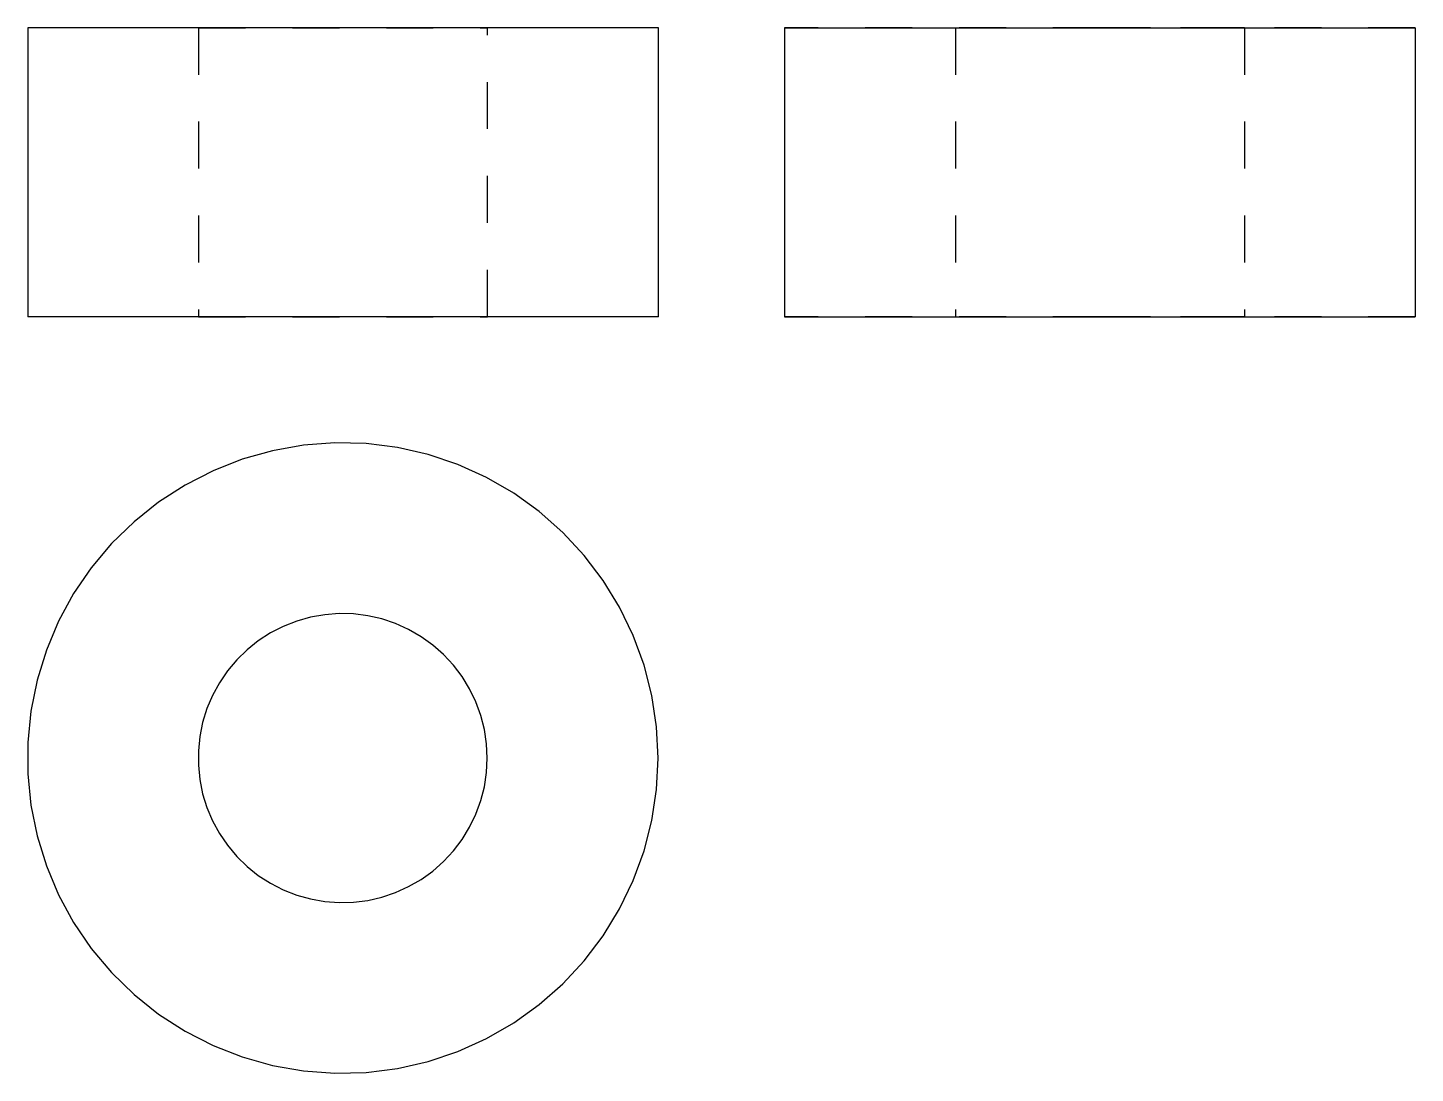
# Model space of a CAD drawing. Extents: x 0 to 2.96, y 0 to 2.23.
import ezdxf

# ---------------------------------------------------------------- set-up
doc = ezdxf.new("R2010")
doc.units = 0
doc.linetypes.add('HIDDEN', pattern=[0.067165, 0.044799, -0.022366])
for name, color, linetype in [('FRONT', 7, 'CONTINUOUS'), ('FRONT_HID', 7, 'HIDDEN'), ('LEFT', 7, 'CONTINUOUS'), ('LEFT_HID', 7, 'HIDDEN'), ('TOP', 7, 'CONTINUOUS')]:
    doc.layers.add(name, color=color, linetype=linetype)

msp = doc.modelspace()

# ---------------------------------------------------------------- linework, layer by layer
at = {"layer": 'FRONT'}
for p, q in [((1.343284, 2.227194), (0, 2.227194)), ((0, 2.227194), (0, 1.611523)), ((1.343284, 1.611523), (1.343284, 2.227194)), ((1.343284, 1.611523), (0, 1.611523))]:
    msp.add_line(p, q, dxfattribs=at)
at = {"layer": 'FRONT_HID', "linetype": 'HIDDEN'}
for p, q in [((0.979478, 2.227194), (0.363806, 2.227194)), ((0.363806, 2.227194), (0.979478, 2.227194)), ((0.363806, 2.227194), (0.363806, 1.611523)), ((0.979478, 1.611523), (0.979478, 2.227194)), ((0.979478, 1.611523), (0.363806, 1.611523)), ((0.363806, 1.611523), (0.979478, 1.611523))]:
    msp.add_line(p, q, dxfattribs=at)
at = {"layer": 'LEFT'}
for p, q in [((1.61194, 2.227194), (2.955224, 2.227194)), ((1.61194, 2.227194), (1.61194, 1.611523)), ((2.955224, 2.227194), (2.955224, 1.611523)), ((1.61194, 1.611523), (2.955224, 1.611523))]:
    msp.add_line(p, q, dxfattribs=at)
at = {"layer": 'LEFT_HID', "linetype": 'HIDDEN'}
for p, q in [((2.283582, 2.227194), (1.61194, 2.227194)), ((2.283582, 2.227194), (1.975746, 2.227194)), ((1.975746, 2.227194), (2.591418, 2.227194)), ((1.975746, 2.227194), (1.975746, 1.611523)), ((2.955224, 2.227194), (2.283582, 2.227194)), ((2.591418, 2.227194), (2.283582, 2.227194)), ((2.591418, 2.227194), (2.591418, 1.611523)), ((2.283582, 1.611523), (1.61194, 1.611523)), ((2.283582, 1.611523), (1.975746, 1.611523)), ((1.975746, 1.611523), (2.591418, 1.611523)), ((2.955224, 1.611523), (2.283582, 1.611523)), ((2.591418, 1.611523), (2.283582, 1.611523))]:
    msp.add_line(p, q, dxfattribs=at)
at = {"layer": 'TOP'}
for p, q in [((0.587292, 1.337862), (0.521353, 1.326235)), ((0.654062, 1.342866), (0.587292, 1.337862)), ((0.720999, 1.341197), (0.654062, 1.342866)), ((0.787436, 1.332871), (0.720999, 1.341197)), ((0.852715, 1.317972), (0.787436, 1.332871)), ((0.456898, 1.308101), (0.394569, 1.283638)), ((0.521353, 1.326235), (0.456898, 1.308101)), ((0.916185, 1.296647), (0.852715, 1.317972)), ((0.394569, 1.283638), (0.334986, 1.253092)), ((0.977217, 1.269108), (0.916185, 1.296647)), ((0.334986, 1.253092), (0.27874, 1.216765)), ((1.035204, 1.23563), (0.977217, 1.269108)), ((0.27874, 1.216765), (0.226391, 1.175017)), ((1.089569, 1.196544), (1.035204, 1.23563)), ((1.139772, 1.152239), (1.089569, 1.196544)), ((0.226391, 1.175017), (0.178459, 1.128265)), ((0.178459, 1.128265), (0.135419, 1.076973)), ((1.185314, 1.103156), (1.139772, 1.152239)), ((1.225743, 1.049782), (1.185314, 1.103156)), ((0.135419, 1.076973), (0.097701, 1.021651)), ((1.260657, 0.992648), (1.225743, 1.049782)), ((0.097701, 1.021651), (0.065679, 0.962847)), ((0.632529, 0.97688), (0.602307, 0.971551)), ((0.663132, 0.979173), (0.632529, 0.97688)), ((0.693811, 0.978408), (0.663132, 0.979173)), ((0.724262, 0.974592), (0.693811, 0.978408)), ((1.289709, 0.932322), (1.260657, 0.992648)), ((0.065679, 0.962847), (0.03967, 0.901148)), ((0.544198, 0.952027), (0.516889, 0.938027)), ((0.572765, 0.963239), (0.544198, 0.952027)), ((0.602307, 0.971551), (0.572765, 0.963239)), ((0.754181, 0.967763), (0.724262, 0.974592)), ((0.783272, 0.957989), (0.754181, 0.967763)), ((0.811245, 0.945367), (0.783272, 0.957989)), ((0.49111, 0.921377), (0.467116, 0.902243)), ((0.516889, 0.938027), (0.49111, 0.921377)), ((0.837822, 0.930023), (0.811245, 0.945367)), ((0.862739, 0.912109), (0.837822, 0.930023)), ((1.31261, 0.869403), (1.289709, 0.932322)), ((0.03967, 0.901148), (0.019934, 0.837166)), ((0.467116, 0.902243), (0.445147, 0.880815)), ((0.885749, 0.891802), (0.862739, 0.912109)), ((0.906623, 0.869306), (0.885749, 0.891802)), ((0.425421, 0.857306), (0.408133, 0.831949)), ((0.445147, 0.880815), (0.425421, 0.857306)), ((0.925153, 0.844843), (0.906623, 0.869306)), ((1.329132, 0.804516), (1.31261, 0.869403)), ((0.019934, 0.837166), (0.006667, 0.771536)), ((0.408133, 0.831949), (0.393456, 0.804998)), ((0.941155, 0.818657), (0.925153, 0.844843)), ((0.393456, 0.804998), (0.381536, 0.776719)), ((0.95447, 0.791007), (0.941155, 0.818657)), ((1.339111, 0.738307), (1.329132, 0.804516)), ((0.006667, 0.771536), (0, 0.704912)), ((0.381536, 0.776719), (0.37249, 0.747394)), ((0.964966, 0.762169), (0.95447, 0.791007)), ((0.37249, 0.747394), (0.366409, 0.717314)), ((0.972539, 0.73243), (0.964966, 0.762169)), ((0.366409, 0.717314), (0.363354, 0.686777)), ((0.977113, 0.702084), (0.972539, 0.73243)), ((1.342449, 0.671433), (1.339111, 0.738307)), ((0, 0.704912), (0, 0.637954)), ((0.363354, 0.686777), (0.363354, 0.656089)), ((0.978643, 0.671433), (0.977113, 0.702084)), ((0.363354, 0.656089), (0.366409, 0.625552)), ((0.977113, 0.640782), (0.978643, 0.671433)), ((1.339111, 0.604559), (1.342449, 0.671433)), ((0, 0.637954), (0.006667, 0.57133)), ((0.366409, 0.625552), (0.37249, 0.595472)), ((0.972539, 0.610437), (0.977113, 0.640782)), ((0.37249, 0.595472), (0.381536, 0.566147)), ((0.964966, 0.580697), (0.972539, 0.610437)), ((1.329132, 0.53835), (1.339111, 0.604559)), ((0.006667, 0.57133), (0.019934, 0.5057)), ((0.381536, 0.566147), (0.393456, 0.537868)), ((0.95447, 0.551859), (0.964966, 0.580697)), ((0.393456, 0.537868), (0.408133, 0.510917)), ((0.941155, 0.524209), (0.95447, 0.551859)), ((1.31261, 0.473463), (1.329132, 0.53835)), ((0.019934, 0.5057), (0.03967, 0.441718)), ((0.408133, 0.510917), (0.425421, 0.48556)), ((0.925153, 0.498023), (0.941155, 0.524209)), ((0.425421, 0.48556), (0.445147, 0.462051)), ((0.885749, 0.451064), (0.906623, 0.47356)), ((0.906623, 0.47356), (0.925153, 0.498023)), ((1.289709, 0.410544), (1.31261, 0.473463)), ((0.445147, 0.462051), (0.467116, 0.440624)), ((0.862739, 0.430757), (0.885749, 0.451064)), ((0.03967, 0.441718), (0.065679, 0.380019)), ((0.467116, 0.440624), (0.49111, 0.421489)), ((0.49111, 0.421489), (0.516889, 0.404839)), ((0.837822, 0.412843), (0.862739, 0.430757)), ((0.516889, 0.404839), (0.544198, 0.390839)), ((0.544198, 0.390839), (0.572765, 0.379627)), ((0.754181, 0.375103), (0.783272, 0.384877)), ((0.783272, 0.384877), (0.811245, 0.397499)), ((0.811245, 0.397499), (0.837822, 0.412843)), ((1.260657, 0.350218), (1.289709, 0.410544)), ((0.065679, 0.380019), (0.097701, 0.321215)), ((0.572765, 0.379627), (0.602307, 0.371315)), ((0.602307, 0.371315), (0.632529, 0.365986)), ((0.632529, 0.365986), (0.663132, 0.363693)), ((0.663132, 0.363693), (0.693811, 0.364458)), ((0.693811, 0.364458), (0.724262, 0.368274)), ((0.724262, 0.368274), (0.754181, 0.375103)), ((1.225743, 0.293084), (1.260657, 0.350218)), ((0.097701, 0.321215), (0.135419, 0.265893)), ((1.185314, 0.23971), (1.225743, 0.293084)), ((0.135419, 0.265893), (0.178459, 0.214601)), ((1.139772, 0.190627), (1.185314, 0.23971)), ((0.178459, 0.214601), (0.226391, 0.167849)), ((1.089569, 0.146322), (1.139772, 0.190627)), ((0.226391, 0.167849), (0.27874, 0.126102)), ((0.27874, 0.126102), (0.334986, 0.089774)), ((1.035204, 0.107237), (1.089569, 0.146322)), ((0.334986, 0.089774), (0.394569, 0.059228)), ((0.977217, 0.073758), (1.035204, 0.107237)), ((0.394569, 0.059228), (0.456898, 0.034765)), ((0.916185, 0.046219), (0.977217, 0.073758)), ((0.456898, 0.034765), (0.521353, 0.016631)), ((0.852715, 0.024894), (0.916185, 0.046219)), ((0.521353, 0.016631), (0.587292, 0.005004)), ((0.587292, 0.005004), (0.654062, 0)), ((0.654062, 0), (0.720999, 0.001669)), ((0.720999, 0.001669), (0.787436, 0.009995)), ((0.787436, 0.009995), (0.852715, 0.024894))]:
    msp.add_line(p, q, dxfattribs=at)

doc.saveas('drawing.dxf')
